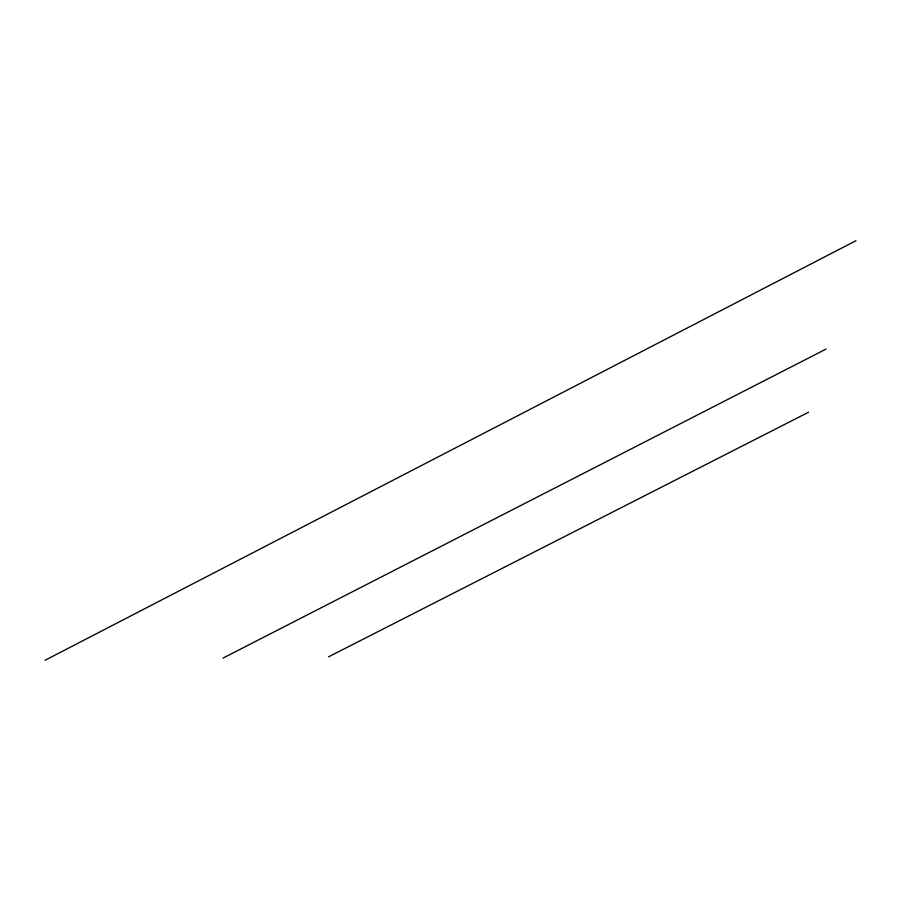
<?xml version="1.0" encoding="UTF-8"?>
<svg xmlns="http://www.w3.org/2000/svg" width="901" height="901" viewBox="0 0 901 901"><rect width="100%" height="100%" fill="white"/><g stroke="black" fill="none" stroke-linecap="round" stroke-linejoin="round"><path stroke-width="1.35" d="M45.05 660.287L855.95 240.713M223.02 658.09L826.037 349.07M328.64 656.795L808.602 412.207"/></g></svg>
